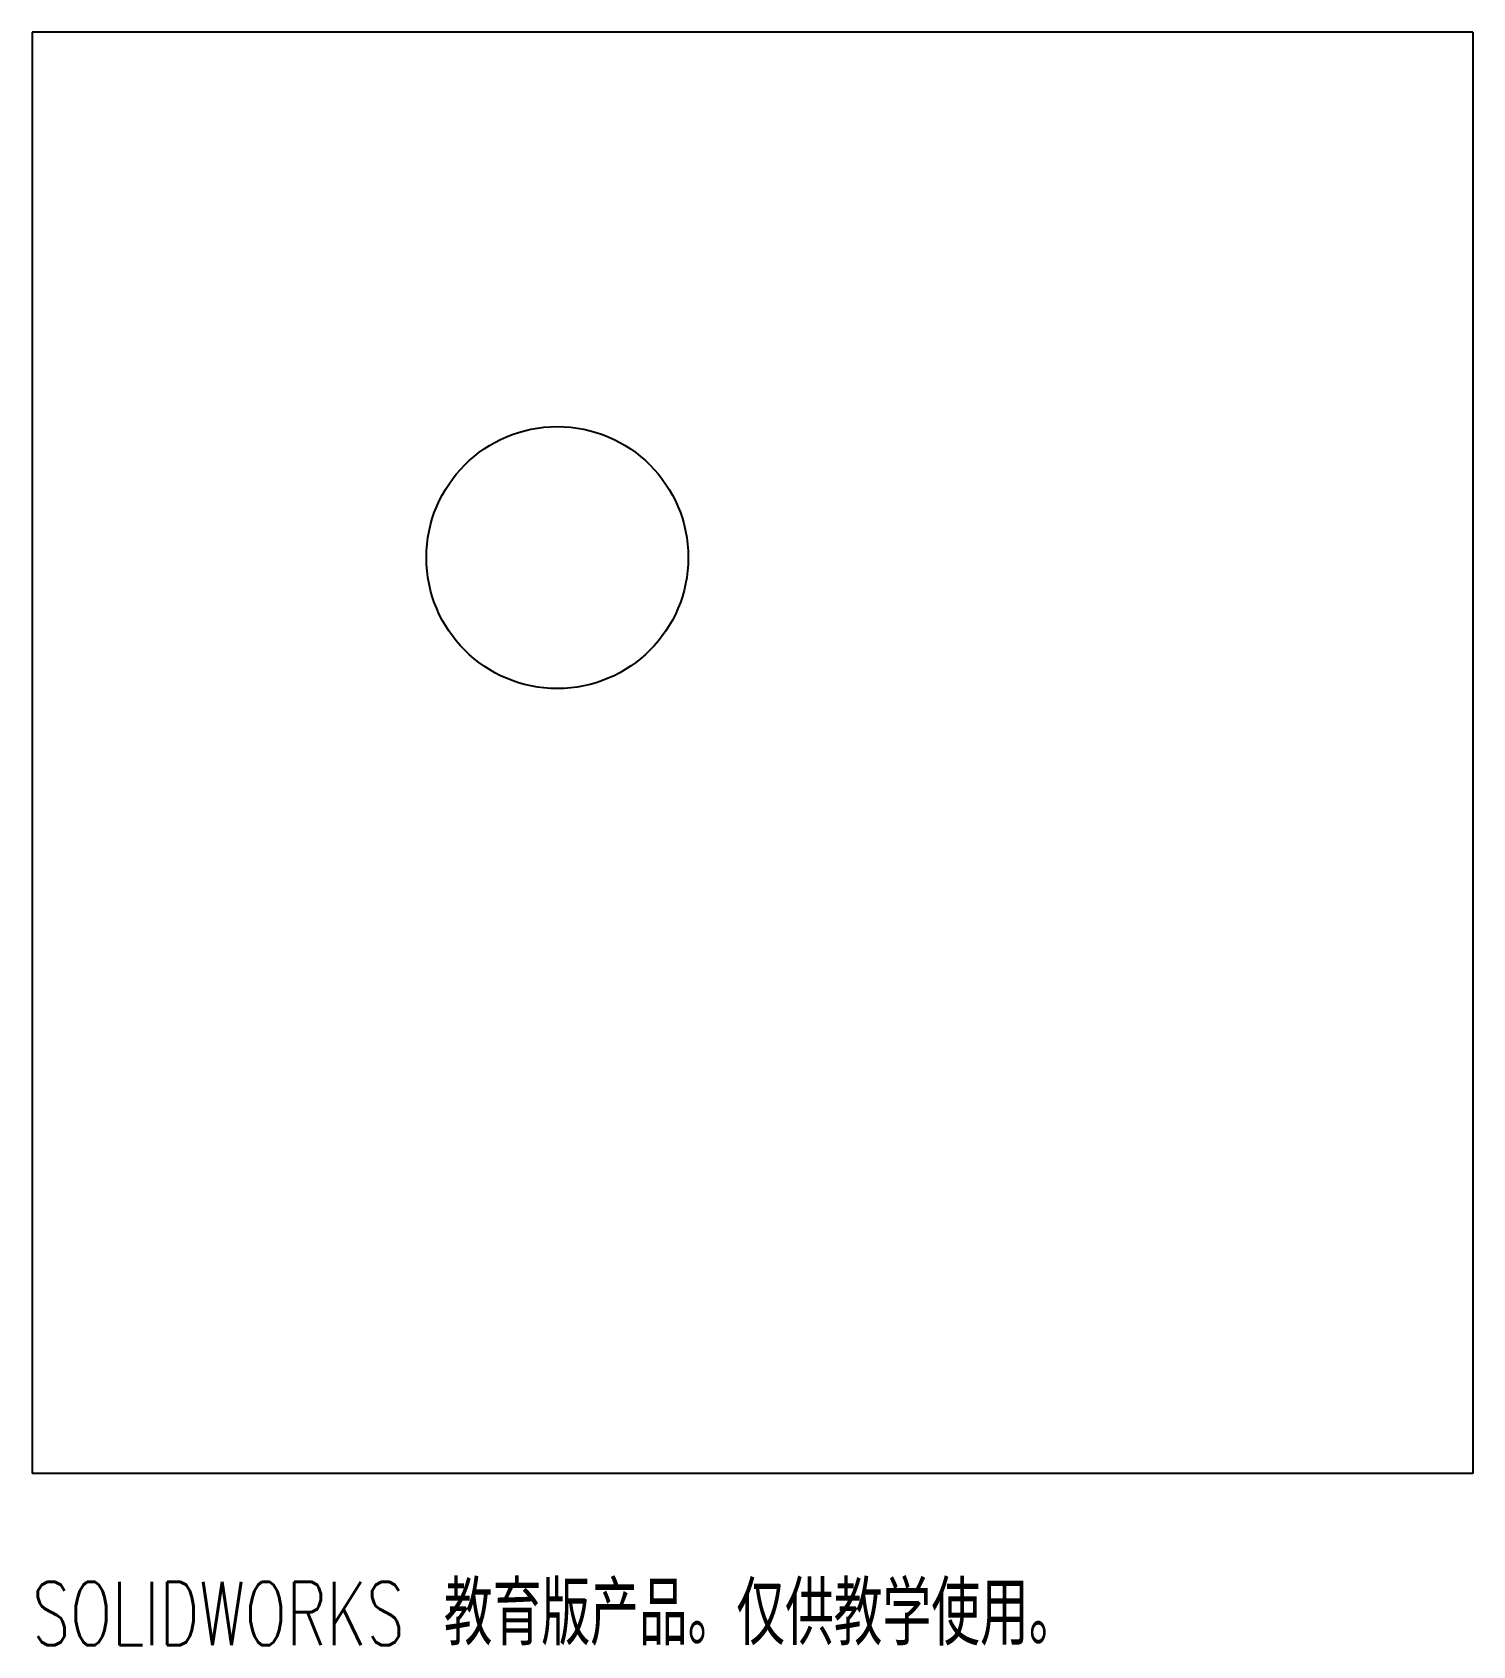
# Model space of a CAD drawing. Header units: millimetres. Extents: x -75 to 35, y -74 to 49.
import ezdxf

# ---------------------------------------------------------------- set-up
doc = ezdxf.new("R2010")
doc.units = ezdxf.units.MM
doc.styles.add('SLDTEXTSTYLE0', font='TXT', dxfattribs={"width": 0.7, "bigfont": 'bigfont'})

msp = doc.modelspace()

# ---------------------------------------------------------------- linework, layer by layer
at = {"color": 7, "linetype": 'Continuous', "lineweight": 25}
for p, q in [((-74.86, 49.48), (-74.86, -60.52)), ((35.14, 49.48), (-74.86, 49.48)), ((35.14, 49.48), (35.14, -60.52)), ((35.14, -60.52), (-74.86, -60.52))]:
    msp.add_line(p, q, dxfattribs=at)
msp.add_circle((-34.76, 9.39), 10, dxfattribs=at)

# ---------------------------------------------------------------- texts
at = {"color": 7, "linetype": 'Continuous', "insert": (-74.86, -68.79), "char_height": 4.8336, "attachment_point": 1, "style": 'SLDTEXTSTYLE0'}
msp.add_mtext('SOLIDWORKS 教育版产品。仅供教学使用。', dxfattribs=at)

doc.saveas('drawing.dxf')
